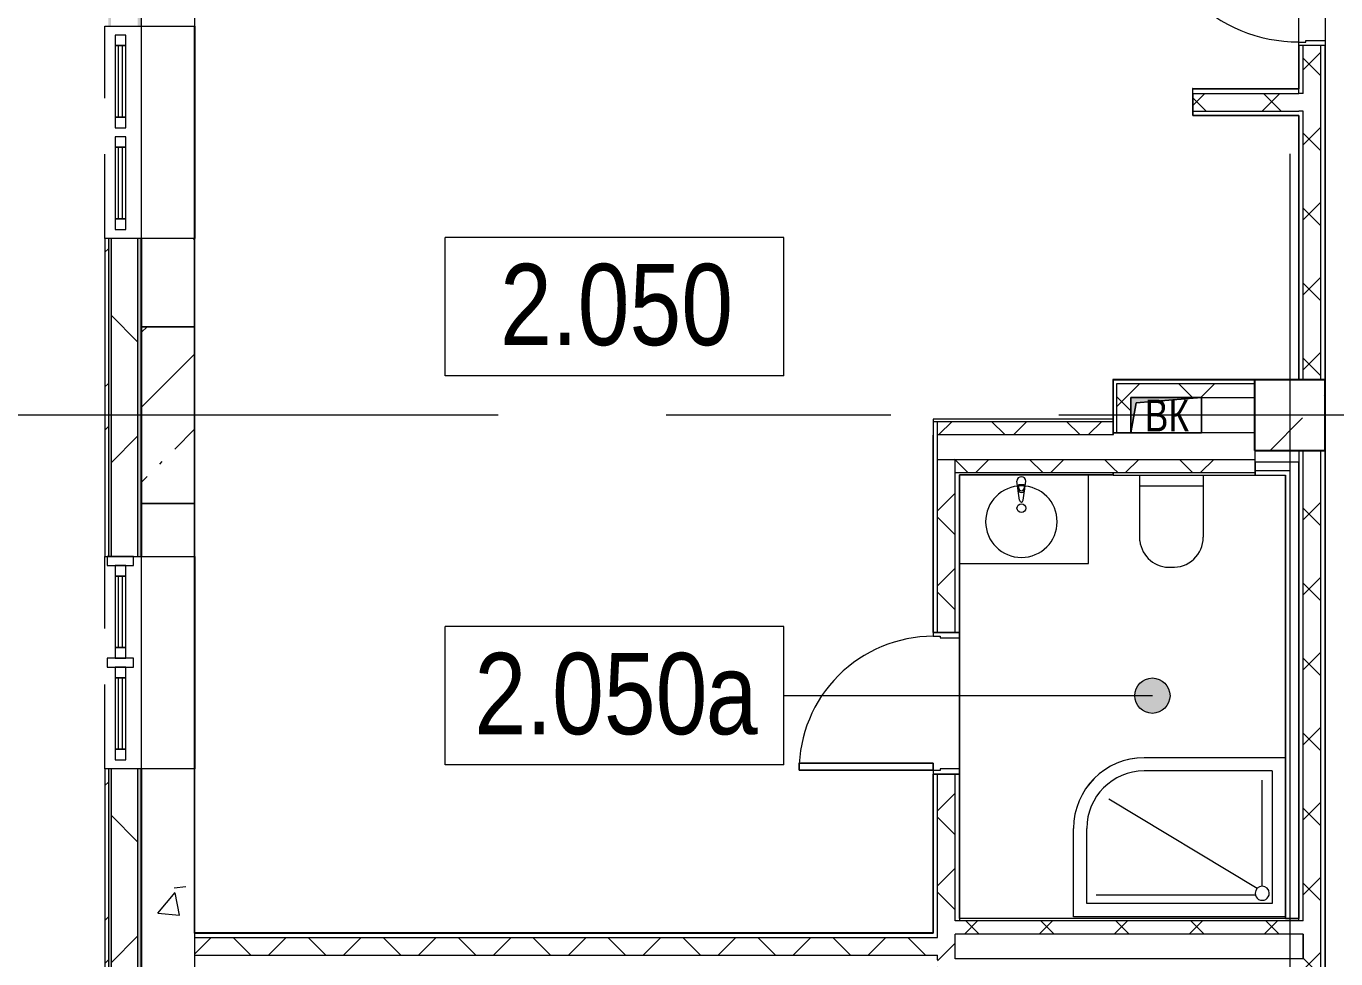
# Model space of a CAD drawing. Header units: millimetres. Extents: x 48966 to 155647, y -43515 to 30475.
# Drawn here: x 56378 to 63791, y -6758 to -1483 of the extents above; entities that cross this region are included whole.
import ezdxf

# ---------------------------------------------------------------- set-up
doc = ezdxf.new("R2010")
doc.units = ezdxf.units.MM
doc.linetypes.add('Осевые', pattern=[6350, 1270, -952.5, 3175, -952.5])
doc.linetypes.add('Сверху', pattern=[793.75, 476.25, -317.5])
for name, color, linetype, lineweight in [('Двери', 7, 'Continuous', 9), ('Импосты витража', 7, 'Continuous', 9), ('Импосты витража-1', 7, 'Continuous', 18), ('Каркас_Импост', 7, 'Continuous', 9), ('Колонны', 7, 'Continuous', 9), ('Колонны-1', 7, 'Continuous', 25), ('Марки помещений', 7, 'Continuous', 9), ('Обобщенные модели', 7, 'Continuous', 9), ('Общие ребра', 7, 'Continuous', 9), ('Окна', 7, 'Continuous', 9), ('Окна-1', 7, 'Сверху', 9), ('Окна-2', 7, 'Continuous', 18), ('Оси-2', 7, 'Осевые', 9), ('Панель', 7, 'Continuous', 9), ('Перекрытия', 7, 'Continuous', 9), ('Сантехнические приборы', 7, 'Continuous', 9), ('Стены', 7, 'Continuous', 9), ('Стены-1', 7, 'Continuous', 18), ('Типовые аннотации', 7, 'Continuous', 9), ('Черная _1 сплошная', 7, 'Continuous', 9), ('Штриховка разреза-2', 7, 'Continuous', 9), ('Элементы узлов', 7, 'Continuous', 9), ('Элементы узлов-1', 7, 'Continuous', 5)]:
    doc.layers.add(name, color=color, linetype=linetype, lineweight=lineweight)
doc.layers.add('Обобщенные модели-2', color=7, linetype='Continuous', lineweight=9, true_color=0xffbc79)
doc.styles.add('Arial', font='Arial.ttf', dxfattribs={"width": 0.8, "height": 180})
doc.styles.add('Arial Narrow_1', font='Arial Narrow.ttf', dxfattribs={"height": 460})
pattern_1 = [(0, (0, 0), (812.8, 203.2), [67.056, -542.544, 67.056, -542.544, -3251.2]), (0, (0, 0), (812.8, 203.2), [-1219.2, 67.056, -1152.144, 67.056, -542.544, -1422.4]), (0, (0, 0), (812.8, 203.2), [-3048, 67.056, -339.344, 67.056, -948.944]), (120, (304.8, 101.6), (-582.37636, 602.30545), [67.056, -542.544, 67.056, -542.544, -3251.2]), (120, (304.8, 101.6), (-582.37636, 602.30545), [-1219.2, 67.056, -1152.144, 67.056, -542.544, -1422.4]), (120, (304.8, 101.6), (-582.37636, 602.30545), [-3048, 67.056, -339.344, 67.056, -948.944]), (240, (406.4, 508), (-230.42364, -805.50545), [67.056, -542.544, 67.056, -542.544, -3251.2]), (240, (406.4, 508), (-230.42364, -805.50545), [-1219.2, 67.056, -1152.144, 67.056, -542.544, -1422.4]), (240, (406.4, 508), (-230.42364, -805.50545), [-3048, 67.056, -339.344, 67.056, -948.944])]
pattern_2 = [(50, (0, 0), (1457.472, -127.512), [152.4, -1676.4]), (355, (0, 0), (-281.942, 1528.454), [121.92, -1341.12]), (100.451, (121.5, -10.6), (1175.54, 1400.933), [129.52, -1424.72]), (46.184, (0, 406.4), (2168.63, -336.34), [228.6, -2514.6]), (96.636, (180.7, 378.4), (1899.22, 1979.42), [194.28, -2137.08]), (351.184, (0, 406.4), (1899.24, 1979.4), [182.88, -2011.68]), (21, (203.2, 304.8), (1212.915, -818.121), [152.4, -1676.4]), (326, (203.2, 304.8), (494.417, 1473.504), [121.92, -1341.12]), (71.451, (304.3, 236.6), (1707.337, 655.37), [129.52, -1424.72]), (37.5, (0, 0), (24.7094, 676.4402), [67.056, -1257.808, 67.056, -1294.384, -1346.2]), (37.5, (0, 0), (24.7094, 676.4402), [-2686.304, 67.056, -1279.144]), (7.5, (0, 0), (534.558, 801.444), [67.056, -709.168, 67.056, -1227.328, -513.08]), (7.5, (0, 0), (534.558, 801.444), [-2070.608, 67.056, -446.024]), (327.5, (-453.14, 0), (1084.7275, -45.831), [67.056, -440.944, 67.056, -1517.904, -2103.12]), (327.5, (-453.14, 0), (1084.7275, -45.831), [-2092.96, 67.056, -2036.064]), (317.5, (-656.3, 0), (1185.035, 203.414), [67.056, -593.344, 67.056, -985.52, -1493.52]), (317.5, (-656.3, 0), (1185.035, 203.414), [-1712.976, 67.056, -1426.464])]
pattern_3 = [(45, (0, 0), (-212.132, 212.132), []), (135, (0, 0), (-212.132, -212.132), [])]

# ---------------------------------------------------------------- blocks, each defined once
blk = doc.blocks.new('Колонна 47 - Колонна 40-55-754863-План 2-го этажа на отм_ 0_000')
at = {"layer": 'Колонны'}
h = blk.add_hatch(dxfattribs=at)
h.set_pattern_fill('FP_10', color=256, style=0, pattern_type=2)
h.set_pattern_definition([(45, (752.6, -18639.5), (-493.914, 493.914), []), (45, (1246.5, -18639.5), (-493.914, 493.914), [873.125, -174.625, 6.706, -167.919])])
h.paths.add_polyline_path([(64405.4, -22522.4), (64484.2, -22522.4), (64484.2, -22122.4), (64084.2, -22122.4), (64084.2, -22522.4)], flags=0)
at = {"layer": 'Колонны-1'}
for p, q in [((64484.2, -22122.4), (64084.2, -22122.4)), ((64084.2, -22122.4), (64084.2, -22522.4)), ((64484.2, -22522.4), (64484.2, -22122.4)), ((64084.2, -22522.4), (64484.2, -22522.4))]:
    blk.add_line(p, q, dxfattribs=at)
blk = doc.blocks.new('Дверь - Однопольная - ДВ17__21х9-7256461-План 2-го этажа на отм_ 0_000')
at = {"layer": 'Двери'}
for p, q in [((-429, -75), (-389, -75)), ((-429, -933), (-429, -75)), ((-389, -75), (-389, -933)), ((-389, -933), (-429, -933))]:
    blk.add_line(p, q, dxfattribs=at)
blk.add_arc((-429, -75), 858, 270, 0, dxfattribs=at)
at = {"layer": 'Каркас_Импост'}
for p, q in [((-450, 75), (-420, 75)), ((-450, -75), (-450, 75)), ((-420, 75), (-420, -35)), ((420, 75), (450, 75)), ((420, -35), (420, 75)), ((450, 75), (450, -75)), ((-430, -35), (-430, -75)), ((-420, -35), (-430, -35)), ((430, -35), (420, -35)), ((430, -75), (430, -35)), ((-430, -75), (-450, -75)), ((450, -75), (430, -75))]:
    blk.add_line(p, q, dxfattribs=at)
at = {"layer": 'Панель'}
for p, q in [((-389, -75), (-429, -75)), ((-429, -75), (-429, -933)), ((-389, -933), (-389, -75)), ((-429, -933), (-389, -933))]:
    blk.add_line(p, q, dxfattribs=at)
blk = doc.blocks.new('M_Окно-Квадратный проем - 1200 x 11450 mm-1434535-План 2-го этажа на отм_ 0_000')
at = {"layer": 'Окна'}
for p, q in [((-608.2, -102.5), (-608.2, 102.5)), ((591.8, 102.5), (591.8, -102.5))]:
    blk.add_line(p, q, dxfattribs=at)
at = {"layer": 'Окна-1'}
for p, q in [((-608.2, 102.5), (591.8, 102.5)), ((591.8, -102.5), (-608.2, -102.5))]:
    blk.add_line(p, q, dxfattribs=at)
blk = doc.blocks.new('Панель окно - Верхнее левое-8277192-План 2-го этажа на отм_ 0_000')
at = {"layer": 'Окна'}
for p, q in [((202.5, 30), (-202.5, 30)), ((-202.5, 30), (-202.5, -30)), ((202.5, -30), (202.5, 30)), ((-202.5, -30), (202.5, -30))]:
    blk.add_line(p, q, dxfattribs=at)
at = {"layer": 'Окна-2'}
for p, q in [((-202.5, 30), (-262.5, 30)), ((-262.5, 30), (-262.5, -30)), ((-202.5, -30), (-202.5, 30)), ((202.5, 12.5), (-202.5, 12.5)), ((-202.5, 12.5), (-202.5, -12.5)), ((202.5, 30), (202.5, -30)), ((262.5, 30), (202.5, 30)), ((202.5, -12.5), (202.5, 12.5)), ((262.5, -30), (262.5, 30)), ((-262.5, -30), (-202.5, -30)), ((-202.5, -12.5), (202.5, -12.5)), ((202.5, -30), (262.5, -30))]:
    blk.add_line(p, q, dxfattribs=at)
blk = doc.blocks.new('Панель окно - Верхнее правое-8277188-План 2-го этажа на отм_ 0_000')
at = {"layer": 'Окна'}
for p, q in [((202.5, 30), (-202.5, 30)), ((-202.5, 30), (-202.5, -30)), ((202.5, -30), (202.5, 30)), ((-202.5, -30), (202.5, -30))]:
    blk.add_line(p, q, dxfattribs=at)
at = {"layer": 'Окна-2'}
for p, q in [((-202.5, 30), (-262.5, 30)), ((-262.5, 30), (-262.5, -30)), ((-202.5, -30), (-202.5, 30)), ((202.5, 12.5), (-202.5, 12.5)), ((-202.5, 12.5), (-202.5, -12.5)), ((202.5, 30), (202.5, -30)), ((262.5, 30), (202.5, 30)), ((202.5, -12.5), (202.5, 12.5)), ((262.5, -30), (262.5, 30)), ((-262.5, -30), (-202.5, -30)), ((-202.5, -12.5), (202.5, -12.5)), ((202.5, -30), (262.5, -30))]:
    blk.add_line(p, q, dxfattribs=at)
blk = doc.blocks.new('Панель окно - Верхнее левое-8287503-План 2-го этажа на отм_ 0_000')
at = {"layer": 'Окна'}
for p, q in [((202.5, 30), (-202.5, 30)), ((-202.5, 30), (-202.5, -30)), ((202.5, -30), (202.5, 30)), ((-202.5, -30), (202.5, -30))]:
    blk.add_line(p, q, dxfattribs=at)
at = {"layer": 'Окна-2'}
for p, q in [((-202.5, 30), (-262.5, 30)), ((-262.5, 30), (-262.5, -30)), ((-202.5, -30), (-202.5, 30)), ((202.5, 12.5), (-202.5, 12.5)), ((-202.5, 12.5), (-202.5, -12.5)), ((202.5, 30), (202.5, -30)), ((262.5, 30), (202.5, 30)), ((202.5, -12.5), (202.5, 12.5)), ((262.5, -30), (262.5, 30)), ((-262.5, -30), (-202.5, -30)), ((-202.5, -12.5), (202.5, -12.5)), ((202.5, -30), (262.5, -30))]:
    blk.add_line(p, q, dxfattribs=at)
blk = doc.blocks.new('Панель окно - Верхнее правое-8287505-План 2-го этажа на отм_ 0_000')
at = {"layer": 'Окна'}
for p, q in [((202.5, 30), (-202.5, 30)), ((-202.5, 30), (-202.5, -30)), ((202.5, -30), (202.5, 30)), ((-202.5, -30), (202.5, -30))]:
    blk.add_line(p, q, dxfattribs=at)
at = {"layer": 'Окна-2'}
for p, q in [((-202.5, 30), (-262.5, 30)), ((-262.5, 30), (-262.5, -30)), ((-202.5, -30), (-202.5, 30)), ((202.5, 12.5), (-202.5, 12.5)), ((-202.5, 12.5), (-202.5, -12.5)), ((202.5, 30), (202.5, -30)), ((262.5, 30), (202.5, 30)), ((202.5, -12.5), (202.5, 12.5)), ((262.5, -30), (262.5, 30)), ((-262.5, -30), (-202.5, -30)), ((-202.5, -12.5), (202.5, -12.5)), ((202.5, -30), (262.5, -30))]:
    blk.add_line(p, q, dxfattribs=at)
blk = doc.blocks.new('Прямоугольный импост - Прямоугольный импост 1-2037714-План 2-го этажа на отм_ 0_000')
at = {"layer": 'Импосты витража-1'}
for p, q in [((0, 75), (-50, 75)), ((-50, 75), (-50, -75)), ((0, -75), (0, 75)), ((-50, -75), (0, -75))]:
    blk.add_line(p, q, dxfattribs=at)
blk = doc.blocks.new('Прямоугольный импост - Прямоугольный импост 1-V6-План 2-го этажа на отм_ 0_000')
at = {"layer": 'Импосты витража-1'}
for p, q in [((-25, 75), (25, 75)), ((-25, -75), (-25, 75)), ((25, 75), (25, -75)), ((25, -75), (-25, -75))]:
    blk.add_line(p, q, dxfattribs=at)
blk = doc.blocks.new('170_ОтверстиеПрямоугольноеВертикальное - 170_ОтверстиеПрямоугольноеВертикальное-5688950-План 2-го этажа на отм_ 0_000')
at = {"layer": 'Обобщенные модели'}
for p, q in [((-200, -100), (-200, 100)), ((-200, 100), (200, 100)), ((200, 100), (200, -100)), ((200, -100), (-200, -100))]:
    blk.add_line(p, q, dxfattribs=at)
blk = doc.blocks.new('Дверь - Однопольная - ДВ11_21х8-6240753-План 2-го этажа на отм_ 0_000')
at = {"layer": 'Двери'}
for p, q in [((-339, 833), (-379, 833)), ((-379, 833), (-379, 75)), ((-339, 75), (-339, 833)), ((-379, 75), (-339, 75))]:
    blk.add_line(p, q, dxfattribs=at)
blk.add_arc((-379, 75), 758, 360, 90, dxfattribs=at)
at = {"layer": 'Каркас_Импост'}
for p, q in [((-380, 75), (-400, 75)), ((-400, 75), (-400, -75)), ((-380, 35), (-380, 75)), ((400, 75), (380, 75)), ((380, 75), (380, 35)), ((400, -75), (400, 75)), ((-370, 35), (-380, 35)), ((-370, -75), (-370, 35)), ((380, 35), (370, 35)), ((370, 35), (370, -75)), ((-400, -75), (-370, -75)), ((370, -75), (400, -75))]:
    blk.add_line(p, q, dxfattribs=at)
at = {"layer": 'Панель'}
for p, q in [((-379, 833), (-339, 833)), ((-379, 75), (-379, 833)), ((-339, 833), (-339, 75)), ((-339, 75), (-379, 75))]:
    blk.add_line(p, q, dxfattribs=at)
blk = doc.blocks.new('Унитаз_встраиваемый - Обычный _ Vitra 748-4800 _каркасные_-5137914-План 2-го этажа на отм_ 0_000')
at = {"layer": 'Сантехнические приборы'}
for p, q in [((-180, -371.5), (-180, 0)), ((-180, 0), (179.4, 0)), ((179.4, 0), (179.4, -351)), ((-180, -60), (179.4, -60))]:
    blk.add_line(p, q, dxfattribs=at)
for centre, start, end in [((9.9, -351), 266.33454, 0), ((-11.8, -351), 186.94025, 273.66546)]:
    blk.add_arc(centre, 169.5, start, end, dxfattribs=at)
blk = doc.blocks.new('Раковина-Круглая-2D - Раковина-Круглая-2D-5053113-План 2-го этажа на отм_ 0_000')
at = {"layer": 'Сантехнические приборы'}
for p, q in [((-10, -81.3), (-25.1, 27)), ((-15.1, 8.7), (14.9, 8.7)), ((-15.1, -13.1), (-15.1, 8.7)), ((10, -81.3), (24.9, 27)), ((14.9, 8.7), (14.9, -13.1))]:
    blk.add_line(p, q, dxfattribs=at)
blk.add_circle((0, -126.3), 25, dxfattribs=at)
for centre, radius, start, end in [((0, -202.5), 202.5, 90, 270), ((-0.1, 27), 25, 0, 180), ((0, -202.5), 202.5, 270, 90), ((0, -17.9), 18.8, 180, 360), ((-0.1, -13.1), 15, 180, 0), ((0, -81.3), 10, 180, 360)]:
    blk.add_arc(centre, radius, start, end, dxfattribs=at)
blk = doc.blocks.new('Душевая кабинка-2D_угловая900Х1200 - Душевая кабинка 900х1200-5267722-План 2-го этажа на отм_ 0_000')
at = {"layer": 'Сантехнические приборы'}
for p, q in [((0, 900), (1200, 900)), ((0, 900), (0, 0)), ((0, 900), (1000, 900)), ((0, 900), (0, 100)), ((0, 900), (1000, 900)), ((0, 900), (1000, 900)), ((1200, 900), (1200, 400)), ((75, 75), (75, 825)), ((75, 825), (1125, 825)), ((1125, 825), (1125, 400)), ((1071, 775.8), (171, 775.8)), ((132.1, 726.7), (132.1, 126.7)), ((161, 739), (1001, 234.3)), ((75, 75), (800, 75)), ((0, 0), (800, 0))]:
    blk.add_line(p, q, dxfattribs=at)
for centre, radius, start, end in [((132.1, 766.7), 40, 360, 180), ((132.1, 766.7), 40, 180, 360), ((799.4, 400.6), 400.6, 270, 360), ((800, 400), 325, 270, 360), ((800, 400), 400, 270, 360)]:
    blk.add_arc(centre, radius, start, end, dxfattribs=at)
blk = doc.blocks.new('Марка помещения_Р - Марка помещения-4575829-План 2-го этажа на отм_ 0_000')
at = {"layer": 'Марки помещений'}
for p, q in [((-4.79375, -1.95625), (-4.79375, 1.95625)), ((4.79375, 1.95625), (-4.79375, 1.95625)), ((4.79375, -1.95625), (4.79375, 1.95625)), ((4.79375, -1.95625), (-4.79375, -1.95625))]:
    blk.add_line(p, q, dxfattribs=at)

msp = doc.modelspace()

# ---------------------------------------------------------------- hatches: boundary and pattern name
at = {"layer": 'Марки помещений'}
h = msp.add_hatch(color=256, dxfattribs=at)
edge = h.paths.add_edge_path(flags=0)
edge.add_arc((62752.7, -5269.6), 100, 0, 360)
at = {"layer": 'Штриховка разреза-2'}
h = msp.add_hatch(dxfattribs=at)
h.set_pattern_fill('FP_2', color=256, style=0, pattern_type=2)
h.set_pattern_definition([(45, (0, 0), (-502.894, 502.894), []), (45, (0, 762), (-502.894, 502.894), [])])
h.paths.add_polyline_path([(56824.1, -21673.3), (56844.1, -21672.9), (56844.1, -19082.9), (56824.1, -19082.9), (56824.1, -20579.5)], flags=0)
h.paths.add_polyline_path([(56824.1, -17882.9), (56844.1, -17882.9), (56844.1, -14684.1), (56824.1, -14684.1), (56824.1, -17102.7)], flags=0)
h.paths.add_polyline_path([(56824.1, -13484.1), (56844.1, -13484.1), (56844.1, -11682.9), (56824.1, -11682.9), (56824.1, -12467)], flags=0)
h.paths.add_polyline_path([(56824.1, -10482.9), (56844.1, -10482.9), (56844.1, -8682.9), (56824.1, -8682.9), (56824.1, -10149.1)], flags=0)
h.paths.add_polyline_path([(56844.1, -7482.9), (56844.1, -5682.9), (56824.1, -5682.9), (56824.1, -7482.9)], flags=0)
h.paths.add_polyline_path([(56844.1, -4482.9), (56844.1, -2682.9), (56824.1, -2682.9), (56824.1, -4482.9)], flags=0)
h.paths.add_polyline_path([(56824.1, -1482.9), (56844.1, -1482.9), (56844.1, 317.1), (56824.1, 317.1), (56824.1, -877.6)], flags=0)
h.paths.add_polyline_path([(56824.1, 1517.1), (56844.1, 1517.1), (56844.1, 3317.1), (56824.1, 3317.1)], flags=0)
h.paths.add_polyline_path([(56824.1, 4517.1), (56844.1, 4517.1), (56844.1, 6317.1), (56824.1, 6317.1), (56824.1, 6076)], flags=0)
h.paths.add_polyline_path([(56844.1, 7517.1), (56844.1, 9217.1), (56824.1, 9217.1), (56824.1, 7517.1)], flags=0)
h.paths.add_polyline_path([(56844.1, 10417.1), (56844.1, 14017.1), (56824.1, 14017.1), (56824.1, 10417.1)], flags=0)
h.paths.add_polyline_path([(56844.1, 15217.1), (56844.1, 17817.1), (56824.1, 17817.1), (56824.1, 15217.1)], flags=0)
h.paths.add_polyline_path([(56844.1, 19017.1), (56844.1, 20883), (56824.1, 20883), (56824.1, 19017.1)], flags=0)
h = msp.add_hatch(dxfattribs=at)
h.set_pattern_fill('FP_32', color=256, style=0, pattern_type=2)
h.set_pattern_definition(pattern_1)
h.paths.add_polyline_path([(56844.1, -21672.9), (56859.1, -21672.7), (56859.1, -19082.9), (56844.1, -19082.9), (56844.1, -20579.5)], flags=0)
h.paths.add_polyline_path([(56844.1, -17882.9), (56859.1, -17882.9), (56859.1, -14684.1), (56844.1, -14684.1), (56844.1, -17102.7)], flags=0)
h.paths.add_polyline_path([(56844.1, -13484.1), (56859.1, -13484.1), (56859.1, -11682.9), (56844.1, -11682.9), (56844.1, -12467)], flags=0)
h.paths.add_polyline_path([(56859.1, -10482.9), (56859.1, -8682.9), (56844.1, -8682.9), (56844.1, -10482.9)], flags=0)
h.paths.add_polyline_path([(56844.1, -7482.9), (56859.1, -7482.9), (56859.1, -5682.9), (56844.1, -5682.9)], flags=0)
h.paths.add_polyline_path([(56844.1, -4482.9), (56859.1, -4482.9), (56859.1, -2682.9), (56844.1, -2682.9), (56844.1, -3195.5)], flags=0)
h.paths.add_polyline_path([(56844.1, -1482.9), (56859.1, -1482.9), (56859.1, 317.1), (56844.1, 317.1), (56844.1, -877.6)], flags=0)
h.paths.add_polyline_path([(56859.1, 1517.1), (56859.1, 3317.1), (56844.1, 3317.1), (56844.1, 1517.1)], flags=0)
h.paths.add_polyline_path([(56859.1, 4517.1), (56859.1, 6317.1), (56844.1, 6317.1), (56844.1, 4517.1)], flags=0)
h.paths.add_polyline_path([(56844.1, 7517.1), (56859.1, 7517.1), (56859.1, 9217.1), (56844.1, 9217.1), (56844.1, 8393.9)], flags=0)
h.paths.add_polyline_path([(56844.1, 10417.1), (56859.1, 10417.1), (56859.1, 14017.1), (56844.1, 14017.1), (56844.1, 10711.8)], flags=0)
h.paths.add_polyline_path([(56844.1, 15217.1), (56859.1, 15217.1), (56859.1, 17817.1), (56844.1, 17817.1), (56844.1, 15347.5)], flags=0)
h.paths.add_polyline_path([(56859.1, 19017.1), (56859.1, 20883), (56844.1, 20883), (56844.1, 19017.1)], flags=0)
h = msp.add_hatch(dxfattribs=at)
h.set_pattern_fill('FP_33', color=256, style=0, pattern_type=2)
h.set_pattern_definition([(45, (0, 0), (-707.107, 707.107), []), (135, (0, 0), (-707.107, -707.107), [])])
h.paths.add_polyline_path([(56859.1, -21672.7), (56986.9, -21670.6), (57009.1, -21667.2), (57009.1, -19082.9), (56859.1, -19082.9), (56859.1, -20579.5)], flags=0)
h.paths.add_polyline_path([(57009.1, -17882.9), (57009.1, -14684.1), (56859.1, -14684.1), (56859.1, -17882.9)], flags=0)
h.paths.add_polyline_path([(57009.1, -13484.1), (57009.1, -11682.9), (56859.1, -11682.9), (56859.1, -13484.1)], flags=0)
h.paths.add_polyline_path([(57009.1, -10482.9), (57009.1, -8682.9), (56859.1, -8682.9), (56859.1, -10482.9)], flags=0)
h.paths.add_polyline_path([(57009.1, -7482.9), (57009.1, -5682.9), (56859.1, -5682.9), (56859.1, -7482.9)], flags=0)
h.paths.add_polyline_path([(56859.1, -4482.9), (57009.1, -4482.9), (57009.1, -2682.9), (56859.1, -2682.9), (56859.1, -3195.5)], flags=0)
h.paths.add_polyline_path([(57009.1, -1482.9), (57009.1, 317.1), (56859.1, 317.1), (56859.1, -1482.9)], flags=0)
h.paths.add_polyline_path([(57009.1, 1517.1), (57009.1, 3317.1), (56859.1, 3317.1), (56859.1, 1517.1)], flags=0)
h.paths.add_polyline_path([(57009.1, 4517.1), (57009.1, 6317.1), (56859.1, 6317.1), (56859.1, 4517.1)], flags=0)
h.paths.add_polyline_path([(57009.1, 7517.1), (57009.1, 9217.1), (56859.1, 9217.1), (56859.1, 7517.1)], flags=0)
h.paths.add_polyline_path([(57009.1, 10417.1), (57009.1, 14017.1), (56859.1, 14017.1), (56859.1, 10417.1)], flags=0)
h.paths.add_polyline_path([(57009.1, 15217.1), (57009.1, 17817.1), (56859.1, 17817.1), (56859.1, 15217.1)], flags=0)
h.paths.add_polyline_path([(56859.1, 19017.1), (57009.1, 19017.1), (57009.1, 20883), (56859.1, 20883), (56859.1, 19983.3)], flags=0)
h = msp.add_hatch(dxfattribs=at)
h.set_pattern_fill('FP_32', color=256, style=0, pattern_type=2)
h.set_pattern_definition(pattern_1)
h.paths.add_polyline_path([(57009.1, -21667.2), (57029.1, -21665.6), (57029.1, -19082.9), (57009.1, -19082.9), (57009.1, -20579.5)], flags=0)
h.paths.add_polyline_path([(57009.1, -17882.9), (57029.1, -17882.9), (57029.1, -14684.1), (57009.1, -14684.1), (57009.1, -17102.7)], flags=0)
h.paths.add_polyline_path([(57029.1, -13484.1), (57029.1, -11682.9), (57009.1, -11682.9), (57009.1, -13484.1)], flags=0)
h.paths.add_polyline_path([(57029.1, -10482.9), (57029.1, -8682.9), (57009.1, -8682.9), (57009.1, -10482.9)], flags=0)
h.paths.add_polyline_path([(57009.1, -7482.9), (57029.1, -7482.9), (57029.1, -5682.9), (57009.1, -5682.9)], flags=0)
h.paths.add_polyline_path([(57009.1, -4482.9), (57029.1, -4482.9), (57029.1, -2682.9), (57009.1, -2682.9), (57009.1, -3195.5)], flags=0)
h.paths.add_polyline_path([(57009.1, -1482.9), (57029.1, -1482.9), (57029.1, 317.1), (57009.1, 317.1), (57009.1, -877.6)], flags=0)
h.paths.add_polyline_path([(57009.1, 1517.1), (57029.1, 1517.1), (57029.1, 3317.1), (57009.1, 3317.1)], flags=0)
h.paths.add_polyline_path([(57029.1, 4517.1), (57029.1, 6317.1), (57009.1, 6317.1), (57009.1, 4517.1)], flags=0)
h.paths.add_polyline_path([(57009.1, 7517.1), (57029.1, 7517.1), (57029.1, 9217.1), (57009.1, 9217.1), (57009.1, 8393.9)], flags=0)
h.paths.add_polyline_path([(57029.1, 10417.1), (57029.1, 14017.1), (57009.1, 14017.1), (57009.1, 10417.1)], flags=0)
h.paths.add_polyline_path([(57009.1, 15217.1), (57029.1, 15217.1), (57029.1, 17817.1), (57009.1, 17817.1), (57009.1, 15347.5)], flags=0)
h.paths.add_polyline_path([(57009.1, 19017.1), (57029.1, 19017.1), (57029.1, 20883), (57009.1, 20883), (57009.1, 19983.3)], flags=0)
h = msp.add_hatch(dxfattribs=at)
h.set_pattern_fill('FP_3', color=256, style=0, pattern_type=2)
h.set_pattern_definition(pattern_3)
h.paths.add_polyline_path([(63652.9, -3482.9), (63706.6, -3482.9), (63706.6, -1592.9), (63606.6, -1592.9), (63606.6, -3482.9)], flags=0)
h.paths.add_polyline_path([(63606.6, -692.9), (63706.6, -692.9), (63706.6, -347.9), (63606.6, -347.9), (63606.6, -612.9)], flags=0)
h.paths.add_polyline_path([(63606.6, 552.1), (63706.6, 552.1), (63706.6, 2217.1), (63606.6, 2217.1), (63606.6, 688.1)], flags=0)
h = msp.add_hatch(dxfattribs=at)
h.set_pattern_fill('FP_34', color=256, style=0, pattern_type=2)
h.set_pattern_definition(pattern_2)
h.paths.add_polyline_path([(57331.7, -3182.9), (57331.7, -2682.9), (57031.7, -2682.9), (57031.7, -3182.9)], flags=0)
h.paths.add_polyline_path([(57331.7, -1482.9), (57331.7, 317.1), (57031.7, 317.1), (57031.7, -1482.9)], flags=0)
h.paths.add_polyline_path([(57331.7, 1517.1), (57331.7, 1917.1), (57031.7, 1917.1), (57031.7, 1517.1)], flags=0)
h = msp.add_hatch(dxfattribs=at)
h.set_pattern_fill('FP_3', color=256, style=0, pattern_type=2)
h.set_pattern_definition(pattern_3)
h.paths.add_polyline_path([(63606.6, -1962.9), (63606.6, -1862.9), (62981.6, -1862.9), (62981.6, -1962.9), (63581.6, -1962.9)], flags=0)
h = msp.add_hatch(dxfattribs=at)
h.set_pattern_fill('FP_1', color=256, style=0, pattern_type=2)
h.set_pattern_definition([(45, (0, 0), (-424.264, 424.264), [600, -100, 20, -100]), (45, (0, 424), (-424.264, 424.264), [])])
h.paths.add_polyline_path([(57031.7, -4182.9), (57331.7, -4182.9), (57331.7, -3182.9), (57031.7, -3182.9), (57031.7, -3195.5)], flags=0)
h = msp.add_hatch(dxfattribs=at)
h.set_pattern_fill('FP_3', color=256, style=0, pattern_type=2)
h.set_pattern_definition(pattern_3)
h.paths.add_polyline_path([(62551.6, -3582.9), (63331.6, -3582.9), (63331.6, -3502.9), (62551.6, -3502.9)], flags=0)
h = msp.add_hatch(dxfattribs=at)
h.set_pattern_fill('FP_3', color=256, style=0, pattern_type=2)
h.set_pattern_definition(pattern_3)
h.paths.add_polyline_path([(62551.6, -3782.9), (62631.6, -3782.9), (62631.6, -3582.9), (62551.6, -3582.9), (62551.6, -3774.9)], flags=0)
h = msp.add_hatch(dxfattribs=at)
h.set_pattern_fill('FP_3', color=256, style=0, pattern_type=2)
h.set_pattern_definition(pattern_3)
h.paths.add_polyline_path([(62005.1, -3792.9), (62531.6, -3792.9), (62531.6, -3717.9), (61536.6, -3717.9), (61536.6, -3792.9)], flags=0)
h = msp.add_hatch(dxfattribs=at)
h.set_pattern_fill('FP_3', color=256, style=0, pattern_type=2)
h.set_pattern_definition(pattern_3)
h.paths.add_polyline_path([(63706.6, -9582.9), (63706.6, -3882.9), (63606.6, -3882.9), (63606.6, -9582.9), (63652.9, -9582.9)], flags=0)
h = msp.add_hatch(dxfattribs=at)
h.set_pattern_fill('FP_3', color=256, style=0, pattern_type=2)
h.set_pattern_definition(pattern_3)
h.paths.add_polyline_path([(61536.6, -4912.9), (61636.6, -4912.9), (61636.6, -3932.9), (61536.6, -3932.9), (61536.6, -4354.4)], flags=0)
h = msp.add_hatch(dxfattribs=at)
h.set_pattern_fill('FP_3', color=256, style=0, pattern_type=2)
h.set_pattern_definition(pattern_3)
h.paths.add_polyline_path([(62531.6, -4007.9), (62531.6, -3932.9), (61636.6, -3932.9), (61636.6, -4007.9), (62005.1, -4007.9)], flags=0)
h = msp.add_hatch(dxfattribs=at)
h.set_pattern_fill('FP_3', color=256, style=0, pattern_type=2)
h.set_pattern_definition(pattern_3)
h.paths.add_polyline_path([(63334.1, -4007.9), (63334.1, -3932.9), (62531.6, -3932.9), (62531.6, -4007.9), (62829, -4007.9)], flags=0)
h = msp.add_hatch(dxfattribs=at)
h.set_pattern_fill('FP_34', color=256, style=0, pattern_type=2)
h.set_pattern_definition(pattern_2)
h.paths.add_polyline_path([(57331.7, -9282.9), (57331.7, -8682.9), (57031.7, -8682.9), (57031.7, -9282.9)], flags=0)
h.paths.add_polyline_path([(57331.7, -7482.9), (57331.7, -5682.9), (57031.7, -5682.9), (57031.7, -7482.9)], flags=0)
h.paths.add_polyline_path([(57331.7, -4482.9), (57331.7, -4182.9), (57031.7, -4182.9), (57031.7, -4482.9)], flags=0)
h = msp.add_hatch(dxfattribs=at)
h.set_pattern_fill('FP_3', color=256, style=0, pattern_type=2)
h.set_pattern_definition(pattern_3)
h.paths.add_polyline_path([(61636.6, -6637.9), (61636.6, -5712.9), (61536.6, -5712.9), (61536.6, -6637.9)], flags=0)
h = msp.add_hatch(dxfattribs=at)
h.set_pattern_fill('FP_3', color=256, style=0, pattern_type=2)
h.set_pattern_definition(pattern_3)
h.paths.add_polyline_path([(62005.1, -6617.9), (63606.6, -6617.9), (63606.6, -6542.9), (61636.6, -6542.9), (61636.6, -6617.9), (61661.6, -6617.9)], flags=0)
h = msp.add_hatch(dxfattribs=at)
h.set_pattern_fill('FP_3', color=256, style=0, pattern_type=2)
h.set_pattern_definition(pattern_3)
h.paths.add_polyline_path([(61181.2, -6737.9), (61636.6, -6737.9), (61636.6, -6637.9), (57331.7, -6637.9), (57331.7, -6737.9), (59533.5, -6737.9)], flags=0)
h = msp.add_hatch(dxfattribs=at)
h.set_pattern_fill('FP_3', color=256, style=0, pattern_type=2)
h.set_pattern_definition(pattern_3)
h.paths.add_polyline_path([(61636.6, -7662.9), (61636.6, -6737.9), (61536.6, -6737.9), (61536.6, -7662.9)], flags=0)
at = {"layer": 'Элементы узлов-1'}
msp.add_hatch(color=256, dxfattribs=at).paths.add_polyline_path([(62631.6, -3782.9), (62661.6, -3612.9), (63031.6, -3582.9), (62631.6, -3582.9), (62631.6, -3774.9)], flags=0)

# ---------------------------------------------------------------- linework, layer by layer
at = {"layer": 'Марки помещений'}
msp.add_line((62752.7, -5269.6), (60667.3, -5269.6), dxfattribs=at)
msp.add_circle((62752.7, -5269.6), 100, dxfattribs=at)
at = {"layer": 'Обобщенные модели-2'}
for p, q in [((63031.6, -3582.9), (62631.6, -3582.9)), ((62631.6, -3582.9), (62631.6, -3782.9)), ((63031.6, -3782.9), (63031.6, -3582.9)), ((62631.6, -3782.9), (63031.6, -3782.9))]:
    msp.add_line(p, q, dxfattribs=at)
at = {"layer": 'Общие ребра'}
for p, q in [((63581.6, -1592.9), (63581.6, -1835.9)), ((63606.6, -1862.9), (63606.6, -1592.9)), ((63706.6, -3482.9), (63706.6, -1592.9)), ((63731.6, -3482.9), (63731.6, -1592.9)), ((62981.6, -1837.9), (62981.6, -1835.9)), ((63581.6, -1837.9), (62981.6, -1837.9)), ((63581.6, -1862.9), (63581.6, -1837.9)), ((62979.6, -1862.9), (62981.6, -1862.9)), ((62981.6, -1862.9), (63581.6, -1862.9)), ((62981.6, -1862.9), (62981.6, -1962.9)), ((63606.6, -1862.9), (63581.6, -1862.9)), ((62981.6, -1962.9), (62981.6, -1987.9)), ((62981.6, -1962.9), (63581.6, -1962.9)), ((62981.6, -1987.9), (63579.6, -1987.9)), ((63606.6, -1962.9), (63581.6, -1962.9)), ((63606.6, -3482.9), (63606.6, -1962.9)), ((56844.1, -2682.9), (56844.1, -4482.9)), ((56859.1, -2682.9), (56859.1, -4482.9)), ((57009.1, -2682.9), (57009.1, -4482.9)), ((57331.7, -3182.9), (57031.7, -3182.9)), ((57031.7, -3182.9), (57331.7, -3182.9)), ((62551.6, -3502.9), (63331.6, -3502.9)), ((62551.6, -3582.9), (62551.6, -3502.9)), ((62551.6, -3782.9), (62551.6, -3582.9)), ((61511.6, -3717.9), (61536.6, -3717.9)), ((61511.6, -3717.9), (61511.6, -4020.4)), ((61511.6, -3717.9), (61536.6, -3717.9)), ((61536.6, -3792.9), (61536.6, -3717.9)), ((61536.6, -3717.9), (62531.6, -3717.9)), ((61536.6, -3932.9), (61536.6, -3792.9)), ((61536.6, -3792.9), (62531.6, -3792.9)), ((62531.6, -3782.9), (62531.6, -3792.9)), ((62531.6, -3792.9), (62531.6, -3782.9)), ((63606.6, -6542.9), (63606.6, -3882.9)), ((63706.6, -9582.9), (63706.6, -3882.9)), ((61536.6, -4020.4), (61536.6, -3932.9)), ((61536.6, -3932.9), (61636.6, -3932.9)), ((61536.6, -3932.9), (61636.6, -3932.9)), ((61636.6, -4007.9), (61636.6, -3932.9)), ((61636.6, -3932.9), (62531.6, -3932.9)), ((62531.6, -3932.9), (63334.1, -3932.9)), ((63334.1, -3997.9), (63334.1, -3947.9)), ((63334.1, -3947.9), (63334.1, -3997.9)), ((63334.1, -4007.9), (63334.1, -3997.9)), ((63531.6, -3997.9), (63334.1, -3997.9)), ((63334.1, -3997.9), (63334.1, -4007.9)), ((63531.6, -3997.9), (63531.6, -4022.9)), ((61511.6, -4020.4), (61511.6, -4912.9)), ((61536.6, -4912.9), (61536.6, -4020.4)), ((61636.6, -4020.4), (61636.6, -4007.9)), ((61636.6, -4007.9), (62531.6, -4007.9)), ((61636.6, -4912.9), (61636.6, -4020.4)), ((61661.6, -4912.9), (61661.6, -4027.4)), ((62531.6, -4007.9), (62531.6, -4020.4)), ((62531.6, -4007.9), (63334.1, -4007.9)), ((62531.6, -4020.4), (62531.6, -4007.9)), ((63334.1, -4022.9), (63334.1, -4007.9)), ((63334.1, -4007.9), (63334.1, -4022.9)), ((63531.6, -4022.9), (63531.6, -6530.4)), ((57031.7, -4182.9), (57331.7, -4182.9)), ((57331.7, -4182.9), (57031.7, -4182.9)), ((56844.1, -5682.9), (56844.1, -7482.9)), ((56859.1, -5682.9), (56859.1, -7482.9)), ((57009.1, -5682.9), (57009.1, -7482.9)), ((61511.6, -5712.9), (61511.6, -6610.9)), ((61536.6, -6612.9), (61536.6, -5712.9)), ((61636.6, -6542.9), (61636.6, -5712.9)), ((61661.6, -6530.4), (61661.6, -5712.9)), ((61661.6, -6542.9), (61636.6, -6542.9)), ((63581.6, -6542.9), (61661.6, -6542.9)), ((63581.6, -6542.9), (63581.6, -6530.4)), ((63606.6, -6542.9), (63581.6, -6542.9)), ((57331.7, -6612.9), (57331.7, -6637.9)), ((57331.7, -6637.9), (61536.6, -6637.9)), ((57331.7, -6637.9), (57331.7, -6737.9)), ((61536.6, -6637.9), (61536.6, -6612.9)), ((61636.6, -6637.9), (61636.6, -6617.9)), ((61661.6, -6617.9), (61636.6, -6617.9)), ((61636.6, -6637.9), (61636.6, -6617.9)), ((61636.6, -6737.9), (61636.6, -6637.9)), ((63581.6, -6617.9), (61661.6, -6617.9)), ((63606.6, -6617.9), (63581.6, -6617.9)), ((63606.6, -6757.9), (63606.6, -6617.9)), ((63606.6, -6617.9), (63606.6, -6757.9)), ((57331.7, -6737.9), (57331.7, -6762.9)), ((57331.7, -6737.9), (61536.6, -6737.9)), ((61536.6, -6762.9), (61536.6, -6737.9)), ((61636.6, -6757.9), (61636.6, -6737.9)), ((61636.6, -6757.9), (61636.6, -6737.9)), ((61661.6, -6757.9), (61636.6, -6757.9)), ((63581.6, -6757.9), (61661.6, -6757.9)), ((63606.6, -6757.9), (63581.6, -6757.9))]:
    msp.add_line(p, q, dxfattribs=at)
at = {"layer": 'Оси-2'}
for p, q in [((57331.6, 25417.1), (57331.6, -41737.8)), ((63531.6, 25417.1), (63531.6, -41737.8)), ((150171.6, -3682.9), (50565.6, -3682.9))]:
    msp.add_line(p, q, dxfattribs=at)
at = {"layer": 'Перекрытия'}
for p, q in [((57031.6, -21692.9), (57031.6, 11217.1)), ((63731.6, 5042.1), (63731.6, -27057.8)), ((57331.6, -637.9), (57331.6, -6612.9)), ((63581.6, -1837.9), (63581.6, -637.9)), ((62981.6, -1837.9), (63581.6, -1837.9)), ((62981.6, -1987.9), (62981.6, -1862.9)), ((63581.6, -1987.9), (62981.6, -1987.9)), ((63581.6, -3482.9), (63581.6, -1987.9)), ((62531.6, -3795.4), (62531.6, -3482.9)), ((62531.6, -3482.9), (63581.6, -3482.9)), ((62631.6, -3582.9), (62631.6, -3782.9)), ((63031.6, -3582.9), (62631.6, -3582.9)), ((63031.6, -3782.9), (63031.6, -3582.9)), ((61511.6, -4912.9), (61511.6, -3795.4)), ((62631.6, -3782.9), (63031.6, -3782.9)), ((62531.6, -4020.4), (61661.6, -4020.4)), ((61661.6, -4020.4), (61661.6, -6542.9)), ((63506.6, -6530.4), (63506.6, -4022.9)), ((61661.6, -4912.9), (61511.6, -4912.9)), ((61661.6, -5712.9), (61661.6, -4912.9)), ((61511.6, -6612.9), (61511.6, -5712.9)), ((61511.6, -5712.9), (61661.6, -5712.9)), ((57331.7, -6612.9), (61511.6, -6612.9))]:
    msp.add_line(p, q, dxfattribs=at)
at = {"layer": 'Стены'}
for p, q in [((57031.7, -2682.9), (57031.7, -1482.9)), ((57031.7, -1482.9), (57331.7, -1482.9)), ((57331.7, -1482.9), (57331.7, -2682.9)), ((57331.7, -2682.9), (57331.7, -1482.9)), ((57333.7, -1482.9), (57331.7, -1482.9)), ((57333.7, -1482.9), (57333.7, -2682.9)), ((57331.7, -2682.9), (57031.7, -2682.9)), ((57333.7, -2682.9), (57331.7, -2682.9)), ((57031.7, -5682.9), (57031.7, -4482.9)), ((57031.7, -4482.9), (57331.7, -4482.9)), ((57331.7, -4482.9), (57331.7, -5682.9)), ((57331.7, -5682.9), (57331.7, -4482.9)), ((57331.7, -4482.9), (57333.7, -4482.9)), ((57333.7, -4482.9), (57333.7, -5682.9)), ((57331.7, -5682.9), (57031.7, -5682.9)), ((57333.7, -5682.9), (57331.7, -5682.9))]:
    msp.add_line(p, q, dxfattribs=at)
at = {"layer": 'Стены-1'}
for p, q in [((63731.6, -1592.9), (63581.6, -1592.9)), ((62981.6, -1835.9), (62979.6, -1835.9)), ((62979.6, -1835.9), (62979.6, -1837.9)), ((62979.6, -1837.9), (62979.6, -1862.9)), ((63581.6, -1835.9), (63581.6, -1837.9)), ((63579.6, -1987.9), (63581.6, -1987.9)), ((63581.6, -1987.9), (63581.6, -3482.9)), ((57029.1, -2682.9), (56824.1, -2682.9)), ((56824.1, -2682.9), (56824.1, -4482.9)), ((57029.1, -4482.9), (57029.1, -2682.9)), ((57331.7, -2682.9), (57031.7, -2682.9)), ((57031.7, -2682.9), (57031.7, -3182.9)), ((57331.7, -3182.9), (57331.7, -2682.9)), ((57331.7, -2682.9), (57331.7, -4482.9)), ((57333.7, -2682.9), (57331.7, -2682.9)), ((57333.7, -4482.9), (57333.7, -2682.9)), ((57031.7, -3182.9), (57031.7, -4182.9)), ((57331.7, -4182.9), (57331.7, -3182.9)), ((62531.6, -3480.9), (62529.6, -3480.9)), ((62529.6, -3480.9), (62529.6, -3703.4)), ((63579.6, -3480.9), (62531.6, -3480.9)), ((63331.6, -3482.9), (62531.6, -3482.9)), ((62531.6, -3482.9), (62531.6, -3502.9)), ((62531.6, -3703.4), (62531.6, -3482.9)), ((62531.6, -3482.9), (63581.6, -3482.9)), ((63331.6, -3582.9), (63331.6, -3482.9)), ((63581.6, -3482.9), (63581.6, -3480.9)), ((63581.6, -3482.9), (63731.6, -3482.9)), ((62531.6, -3502.9), (62531.6, -3582.9)), ((62531.6, -3582.9), (62531.6, -3782.9)), ((62631.6, -3582.9), (63331.6, -3582.9)), ((62631.6, -3782.9), (62631.6, -3582.9)), ((62531.6, -3705.4), (61511.6, -3705.4)), ((61511.6, -3705.4), (61511.6, -3717.9)), ((62531.6, -3782.9), (62531.6, -3705.4)), ((62531.6, -3782.9), (62631.6, -3782.9)), ((63334.1, -3782.9), (62531.6, -3782.9)), ((63334.1, -3947.9), (63334.1, -3782.9)), ((63581.6, -3882.9), (63581.6, -6530.4)), ((63731.6, -3882.9), (63581.6, -3882.9)), ((63731.6, -9582.9), (63731.6, -3882.9)), ((63581.6, -3947.9), (63334.1, -3947.9)), ((63581.6, -3997.9), (63581.6, -3947.9)), ((63581.6, -4022.9), (63581.6, -3997.9)), ((61661.6, -4027.4), (61661.6, -4020.4)), ((61661.6, -4020.4), (62531.6, -4020.4)), ((62531.6, -4020.4), (62531.6, -4022.9)), ((62531.6, -4022.9), (63334.1, -4022.9)), ((63334.1, -4022.9), (63506.6, -4022.9)), ((63506.6, -4022.9), (63506.6, -6530.4)), ((63581.6, -6530.4), (63581.6, -4022.9)), ((57031.7, -4182.9), (57031.7, -4482.9)), ((57331.7, -4482.9), (57331.7, -4182.9)), ((56824.1, -4482.9), (57029.1, -4482.9)), ((57031.7, -4482.9), (57331.7, -4482.9)), ((57331.7, -4482.9), (57333.7, -4482.9)), ((61511.6, -4912.9), (61661.6, -4912.9)), ((57029.1, -5682.9), (56824.1, -5682.9)), ((56824.1, -5682.9), (56824.1, -7482.9)), ((57029.1, -7482.9), (57029.1, -5682.9)), ((57331.7, -5682.9), (57031.7, -5682.9)), ((57031.7, -5682.9), (57031.7, -7482.9)), ((57331.7, -6612.9), (57331.7, -5682.9)), ((57331.7, -5682.9), (57331.7, -6612.9)), ((57333.7, -5682.9), (57331.7, -5682.9)), ((57333.7, -6610.9), (57333.7, -5682.9)), ((61661.6, -5712.9), (61511.6, -5712.9)), ((63581.6, -6530.4), (61661.6, -6530.4)), ((63506.6, -6530.4), (63581.6, -6530.4)), ((61511.6, -6612.9), (57331.7, -6612.9)), ((57331.7, -6612.9), (57333.7, -6612.9)), ((61509.6, -6610.9), (57333.7, -6610.9)), ((57333.7, -6612.9), (61511.6, -6612.9)), ((61511.6, -6610.9), (61511.6, -6612.9)), ((61511.6, -6612.9), (61511.6, -6610.9))]:
    msp.add_line(p, q, dxfattribs=at)
at = {"layer": 'Черная _1 сплошная'}
for p, q in [((62391.6, -4522.9), (62391.6, -4022.9)), ((62391.6, -4522.9), (62391.6, -4110.4)), ((61661.6, -4522.9), (62391.6, -4522.9)), ((61661.6, -4522.9), (62391.6, -4522.9))]:
    msp.add_line(p, q, dxfattribs=at)
at = {"layer": 'Элементы узлов'}
for p, q in [((63031.6, -3582.9), (62631.6, -3582.9)), ((62631.6, -3582.9), (62631.6, -3782.9)), ((62661.6, -3612.9), (62631.6, -3782.9)), ((62631.6, -3782.9), (62661.6, -3612.9)), ((63031.6, -3582.9), (62661.6, -3612.9)), ((62661.6, -3612.9), (63031.6, -3582.9)), ((63031.6, -3782.9), (63031.6, -3582.9)), ((62631.6, -3782.9), (63031.6, -3782.9))]:
    msp.add_line(p, q, dxfattribs=at)

# ---------------------------------------------------------------- block references
at = {"layer": 'Двери'}
for name, p, rotation in [('Дверь - Однопольная - ДВ17__21х9-7256461-План 2-го этажа на отм_ 0_000', (63656.6, -1142.9), 269.9999999999999), ('Дверь - Однопольная - ДВ11_21х8-6240753-План 2-го этажа на отм_ 0_000', (61586.6, -5312.9), 90)]:
    msp.add_blockref(name, p, dxfattribs=dict(at, rotation=rotation))
at = {"layer": 'Импосты витража', "rotation": 90}
msp.add_blockref('Прямоугольный импост - Прямоугольный импост 1-2037714-План 2-го этажа на отм_ 0_000', (56911.6, -4482.9), dxfattribs=at)
at = {"layer": 'Импосты витража', "extrusion": (0, 0, -1), "rotation": 270}
msp.add_blockref('Прямоугольный импост - Прямоугольный импост 1-V6-План 2-го этажа на отм_ 0_000', (-56911.6, -5082.9), dxfattribs=at)
at = {"layer": 'Колонны'}
msp.add_blockref('Колонна 47 - Колонна 40-55-754863-План 2-го этажа на отм_ 0_000', (-752.6, 18639.5), dxfattribs=at)
at = {"layer": 'Марки помещений', "xscale": 199.9999999999999, "yscale": 199.9999999999999, "zscale": 199.9999999999999}
for p in [(59708.6, -3068.9), (59708.6, -5269.6)]:
    msp.add_blockref('Марка помещения_Р - Марка помещения-4575829-План 2-го этажа на отм_ 0_000', p, dxfattribs=at)
at = {"layer": 'Окна'}
for name, p, rotation in [('M_Окно-Квадратный проем - 1200 x 11450 mm-1434535-План 2-го этажа на отм_ 0_000', (56926.6, -2074.7), 89.99999999999991), ('Панель окно - Верхнее левое-8277192-План 2-го этажа на отм_ 0_000', (56911.6, -1795.4), 270), ('Панель окно - Верхнее правое-8277188-План 2-го этажа на отм_ 0_000', (56911.6, -2370.4), 270), ('M_Окно-Квадратный проем - 1200 x 11450 mm-1434535-План 2-го этажа на отм_ 0_000', (56926.6, -5074.7), 89.99999999999991), ('Панель окно - Верхнее левое-8287503-План 2-го этажа на отм_ 0_000', (56911.6, -4795.4), 270), ('Панель окно - Верхнее правое-8287505-План 2-го этажа на отм_ 0_000', (56911.6, -5370.4), 270)]:
    msp.add_blockref(name, p, dxfattribs=dict(at, rotation=rotation))
at = {"layer": 'Сантехнические приборы'}
for name, p in [('Раковина-Круглая-2D - Раковина-Круглая-2D-5053113-План 2-го этажа на отм_ 0_000', (62011.6, -4082.9)), ('Унитаз_встраиваемый - Обычный _ Vitra 748-4800 _каркасные_-5137914-План 2-го этажа на отм_ 0_000', (62861.6, -4022.9))]:
    msp.add_blockref(name, p, dxfattribs=at)
at = {"layer": 'Сантехнические приборы', "rotation": 180}
msp.add_blockref('Душевая кабинка-2D_угловая900Х1200 - Душевая кабинка 900х1200-5267722-План 2-го этажа на отм_ 0_000', (63506.6, -5620.4), dxfattribs=at)
at = {"layer": 'Элементы узлов'}
msp.add_blockref('170_ОтверстиеПрямоугольноеВертикальное - 170_ОтверстиеПрямоугольноеВертикальное-5688950-План 2-го этажа на отм_ 0_000', (62831.6, -3682.9), dxfattribs=at)

# ---------------------------------------------------------------- texts
at = {"layer": 'Марки помещений', "char_height": 460, "attachment_point": 1, "style": 'Arial Narrow_1'}
for s, insert, width in [('2.050', (59060.7, -2827), 1587.341), ('2.050', (58915.7, -5027.8), 1587.341), ('\\fArial Narrow|b0|i0|c204|p34|;а', (60225.4, -5027.8), 352.742)]:
    msp.add_mtext(s, dxfattribs=dict(at, insert=insert, width=width))
at = {"layer": 'Типовые аннотации', "insert": (62709.4, -3594.9), "char_height": 180, "width": 307.848, "attachment_point": 1, "style": 'Arial'}
msp.add_mtext('ВК', dxfattribs=at)

doc.saveas('drawing.dxf')
